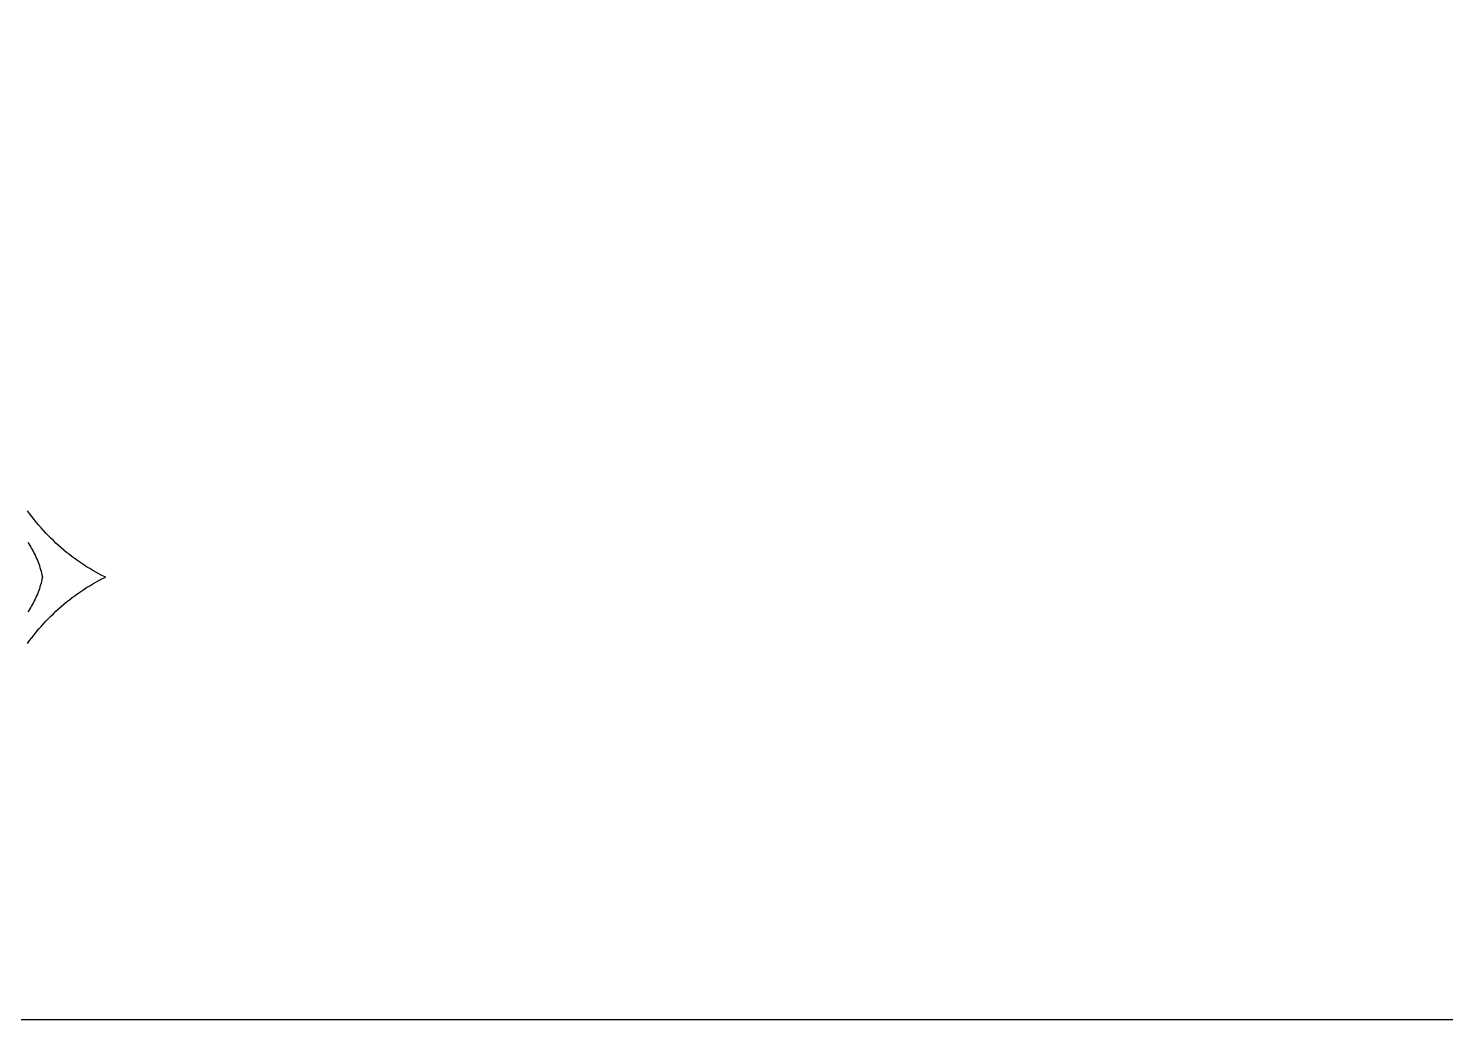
# Model space of a CAD drawing. Extents: x -492 to 492, y -420 to 420.
# Drawn here: x -174.2 to 121.2, y -420 to -213.4 of the extents above; entities that cross this region are included whole.
import ezdxf

# ---------------------------------------------------------------- set-up
doc = ezdxf.new("R2010")
doc.units = 0
doc.layers.add('LAYER_1', color=18, linetype='CONTINUOUS')

msp = doc.modelspace()

# ---------------------------------------------------------------- linework, layer by layer
at = {"layer": 'LAYER_1'}
msp.add_lwpolyline([(-492.5, -420), (492.5, -420), (492.5, 420), (-492.5, 420)], close=True, dxfattribs=at)
for points in [[(-174.39, -341.64), (-173.94, -341.03), (-173.48, -340.42), (-173.02, -339.83), (-172.55, -339.25), (-172.06, -338.67), (-171.57, -338.1), (-171.08, -337.55), (-170.57, -337), (-170.05, -336.46), (-169.53, -335.93), (-169, -335.41), (-168.46, -334.9), (-167.91, -334.4), (-167.36, -333.91), (-166.8, -333.43), (-166.23, -332.96), (-165.66, -332.51), (-165.07, -332.06), (-164.48, -331.62), (-163.89, -331.19), (-163.28, -330.78), (-162.67, -330.37), (-162.06, -329.98), (-161.43, -329.59), (-160.8, -329.22), (-160.17, -328.86), (-159.53, -328.51), (-158.88, -328.17), (-158.23, -327.84), (-158.14, -327.8), (-158.23, -327.76), (-158.88, -327.43), (-159.53, -327.09), (-160.17, -326.74), (-160.8, -326.38), (-161.43, -326.01), (-162.06, -325.62), (-162.67, -325.23), (-163.28, -324.82), (-163.89, -324.41), (-164.48, -323.98), (-165.07, -323.54), (-165.66, -323.09), (-166.23, -322.64), (-166.8, -322.17), (-167.36, -321.69), (-167.91, -321.2), (-168.46, -320.7), (-169, -320.19), (-169.53, -319.67), (-170.05, -319.14), (-170.57, -318.6), (-171.08, -318.05), (-171.57, -317.5), (-172.06, -316.93), (-172.55, -316.35), (-173.02, -315.77), (-173.48, -315.18), (-173.94, -314.57), (-174.39, -313.96)], [(-174.35, -320.57), (-174.14, -320.88), (-173.93, -321.2), (-173.72, -321.52), (-173.53, -321.85), (-173.34, -322.19), (-173.15, -322.52), (-172.97, -322.87), (-172.8, -323.22), (-172.64, -323.57), (-172.48, -323.93), (-172.33, -324.29), (-172.18, -324.66), (-172.05, -325.03), (-171.92, -325.4), (-171.79, -325.78), (-171.68, -326.17), (-171.57, -326.56), (-171.47, -326.95), (-171.38, -327.34), (-171.28, -327.8), (-171.38, -328.26), (-171.47, -328.65), (-171.57, -329.04), (-171.68, -329.43), (-171.79, -329.82), (-171.92, -330.2), (-172.05, -330.57), (-172.18, -330.94), (-172.33, -331.31), (-172.48, -331.67), (-172.64, -332.03), (-172.8, -332.38), (-172.97, -332.73), (-173.15, -333.08), (-173.34, -333.41), (-173.53, -333.75), (-173.72, -334.08), (-173.93, -334.4), (-174.14, -334.72), (-174.35, -335.03)]]:
    msp.add_lwpolyline(points, dxfattribs=at)

doc.saveas('drawing.dxf')
